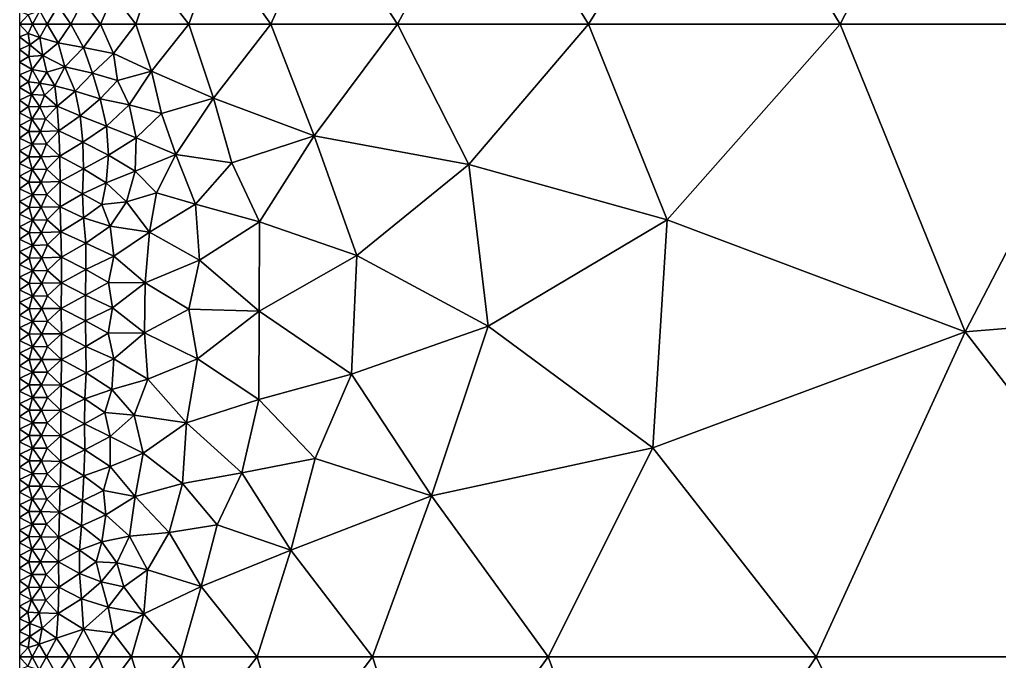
# Model space of a CAD drawing. Header units: metres. Extents: x 2 to 72, y -280 to 0.
# Drawn here: x 2 to 17.48, y -30.07 to -19.93 of the extents above; entities that cross this region are included whole.
import ezdxf

# ---------------------------------------------------------------- set-up
doc = ezdxf.new("R2010")
doc.units = ezdxf.units.M

msp = doc.modelspace()

# ---------------------------------------------------------------- linework, layer by layer
at = {"layer": 'layer', "color": 0}
for points in [[(16.5585, -16.9167), (19.4683, -20), (19.3569, -15.9361)], [(9.37326, -17.3752), (10.9905, -20), (13.0017, -16.7642)], [(10.9905, -20), (14.9685, -20), (13.0017, -16.7642)], [(13.0017, -16.7642), (14.9685, -20), (16.5585, -16.9167)], [(14.9685, -20), (19.4683, -20), (16.5585, -16.9167)], [(6.78597, -18.1767), (7.97307, -20), (9.37326, -17.3752)], [(7.97307, -20), (10.9905, -20), (9.37326, -17.3752)], [(5.11057, -18.7853), (5.97163, -20), (6.78597, -18.1767)], [(5.97163, -20), (7.97307, -20), (6.78597, -18.1767)], [(4.08886, -19.237), (4.67632, -20), (5.11057, -18.7853)], [(4.67632, -20), (5.97163, -20), (5.11057, -18.7853)], [(3.48372, -19.5311), (3.83554, -20), (4.08886, -19.237)], [(3.83554, -20), (4.67632, -20), (4.08886, -19.237)], [(2.60938, -19.7067), (2.81046, -20), (3.00726, -19.63)], [(2.81046, -20), (3.278, -20), (3.00726, -19.63)], [(3.00726, -19.63), (3.278, -20), (3.48372, -19.5311)], [(3.278, -20), (3.83554, -20), (3.48372, -19.5311)], [(2, -19.7984), (2, -20), (2.13644, -19.8517)], [(2.13644, -19.8517), (2.2014, -20), (2.31916, -19.7884)], [(2.2014, -20), (2.43717, -20), (2.31916, -19.7884)], [(2.31916, -19.7884), (2.43717, -20), (2.60938, -19.7067)], [(2.43717, -20), (2.81046, -20), (2.60938, -19.7067)], [(2, -20), (2.2014, -20), (2.13644, -19.8517)], [(2, -20), (2, -20.2), (2.13654, -20.1473)], [(2.2014, -20), (2, -20), (2.13654, -20.1473)], [(2.31937, -20.2098), (2.2014, -20), (2.13654, -20.1473)], [(2.43717, -20), (2.2014, -20), (2.31937, -20.2098)], [(2.61049, -20.2911), (2.43717, -20), (2.31937, -20.2098)], [(2.81046, -20), (2.43717, -20), (2.61049, -20.2911)], [(3.00932, -20.3671), (2.81046, -20), (2.61049, -20.2911)], [(3.278, -20), (2.81046, -20), (3.00932, -20.3671)], [(3.48522, -20.4629), (3.278, -20), (3.00932, -20.3671)], [(3.83554, -20), (3.278, -20), (3.48522, -20.4629)], [(4.08336, -20.7439), (3.83554, -20), (3.48522, -20.4629)], [(4.67632, -20), (3.83554, -20), (4.08336, -20.7439)], [(5.06495, -21.1673), (4.67632, -20), (4.08336, -20.7439)], [(5.97163, -20), (4.67632, -20), (5.06495, -21.1673)], [(6.65582, -21.7648), (5.97163, -20), (5.06495, -21.1673)], [(7.97307, -20), (5.97163, -20), (6.65582, -21.7648)], [(9.09922, -22.2148), (7.97307, -20), (6.65582, -21.7648)], [(10.9905, -20), (7.97307, -20), (9.09922, -22.2148)], [(12.2359, -23.0919), (10.9905, -20), (9.09922, -22.2148)], [(14.9685, -20), (10.9905, -20), (12.2359, -23.0919)], [(16.9408, -24.8626), (14.9685, -20), (12.2359, -23.0919)], [(19.4683, -20), (14.9685, -20), (16.9408, -24.8626)], [(24.4083, -24.2478), (19.4683, -20), (16.9408, -24.8626)], [(2.13654, -20.1473), (2, -20.2), (2.16191, -20.3266)], [(2, -20.2), (2, -20.4), (2.16191, -20.3266)], [(2.13654, -20.1473), (2.16191, -20.3266), (2.31937, -20.2098)], [(2.31937, -20.2098), (2.16191, -20.3266), (2.36944, -20.4959)], [(2.61049, -20.2911), (2.31937, -20.2098), (2.36944, -20.4959)], [(2.16191, -20.3266), (2, -20.4), (2.14641, -20.5071)], [(2, -20.4), (2, -20.6), (2.14641, -20.5071)], [(2.16191, -20.3266), (2.14641, -20.5071), (2.36944, -20.4959)], [(2.71569, -20.6731), (2.61049, -20.2911), (2.36944, -20.4959)], [(3.00932, -20.3671), (2.61049, -20.2911), (2.71569, -20.6731)], [(3.15291, -20.7727), (3.00932, -20.3671), (2.71569, -20.6731)], [(3.48522, -20.4629), (3.00932, -20.3671), (3.15291, -20.7727)], [(2.14641, -20.5071), (2, -20.6), (2.20114, -20.7138)], [(2.14641, -20.5071), (2.20114, -20.7138), (2.36944, -20.4959)], [(2.36944, -20.4959), (2.20114, -20.7138), (2.43226, -20.7554)], [(2.36944, -20.4959), (2.43226, -20.7554), (2.71569, -20.6731)], [(3.54677, -20.8879), (3.48522, -20.4629), (3.15291, -20.7727)], [(4.08336, -20.7439), (3.48522, -20.4629), (3.54677, -20.8879)], [(2, -20.6), (2, -20.8), (2.20114, -20.7138)], [(2.20114, -20.7138), (2, -20.8), (2.14147, -20.9101)], [(2.20114, -20.7138), (2.14147, -20.9101), (2.31872, -20.9294)], [(2.20114, -20.7138), (2.31872, -20.9294), (2.43226, -20.7554)], [(2.71569, -20.6731), (2.43226, -20.7554), (2.55511, -20.9714)], [(2.87593, -21.0579), (2.71569, -20.6731), (2.55511, -20.9714)], [(3.15291, -20.7727), (2.71569, -20.6731), (2.87593, -21.0579)], [(4.08336, -20.7439), (3.54677, -20.8879), (3.7294, -21.2737)], [(4.24022, -21.4098), (4.08336, -20.7439), (3.7294, -21.2737)], [(5.06495, -21.1673), (4.08336, -20.7439), (4.24022, -21.4098)], [(2, -20.8), (2, -21), (2.14147, -20.9101)], [(2.43226, -20.7554), (2.31872, -20.9294), (2.55511, -20.9714)], [(3.27438, -21.1776), (3.15291, -20.7727), (2.87593, -21.0579)], [(3.54677, -20.8879), (3.15291, -20.7727), (3.27438, -21.1776)], [(3.7294, -21.2737), (3.54677, -20.8879), (3.27438, -21.1776)], [(2.14147, -20.9101), (2, -21), (2.18777, -21.1093)], [(2, -21), (2, -21.2), (2.18777, -21.1093)], [(2.14147, -20.9101), (2.18777, -21.1093), (2.31872, -20.9294)], [(2.31872, -20.9294), (2.18777, -21.1093), (2.39464, -21.1212)], [(2.31872, -20.9294), (2.39464, -21.1212), (2.55511, -20.9714)], [(2.55511, -20.9714), (2.39464, -21.1212), (2.59119, -21.2972)], [(2.55511, -20.9714), (2.59119, -21.2972), (2.87593, -21.0579)], [(2.87593, -21.0579), (2.59119, -21.2972), (2.95692, -21.4497)], [(3.27438, -21.1776), (2.87593, -21.0579), (2.95692, -21.4497)], [(2.18777, -21.1093), (2, -21.2), (2.13999, -21.3021)], [(2, -21.2), (2, -21.4), (2.13999, -21.3021)], [(2.18777, -21.1093), (2.13999, -21.3021), (2.31955, -21.3037)], [(2.18777, -21.1093), (2.31955, -21.3037), (2.39464, -21.1212)], [(2.39464, -21.1212), (2.31955, -21.3037), (2.59119, -21.2972)], [(3.37097, -21.6089), (3.27438, -21.1776), (2.95692, -21.4497)], [(3.7294, -21.2737), (3.27438, -21.1776), (3.37097, -21.6089)], [(5.06495, -21.1673), (4.24022, -21.4098), (4.47004, -22.0592)], [(5.35466, -22.1928), (5.06495, -21.1673), (4.47004, -22.0592)], [(6.65582, -21.7648), (5.06495, -21.1673), (5.35466, -22.1928)], [(2.13999, -21.3021), (2, -21.4), (2.19248, -21.4989)], [(2.13999, -21.3021), (2.19248, -21.4989), (2.31955, -21.3037)], [(2.31955, -21.3037), (2.19248, -21.4989), (2.41139, -21.4953)], [(2.31955, -21.3037), (2.41139, -21.4953), (2.59119, -21.2972)], [(2.59119, -21.2972), (2.41139, -21.4953), (2.62219, -21.6831)], [(2.59119, -21.2972), (2.62219, -21.6831), (2.95692, -21.4497)], [(3.84285, -21.7937), (3.7294, -21.2737), (3.37097, -21.6089)], [(4.24022, -21.4098), (3.7294, -21.2737), (3.84285, -21.7937)], [(2, -21.4), (2, -21.6), (2.19248, -21.4989)], [(2.19248, -21.4989), (2, -21.6), (2.14447, -21.6979)], [(2.19248, -21.4989), (2.14447, -21.6979), (2.33195, -21.694)], [(2.19248, -21.4989), (2.33195, -21.694), (2.41139, -21.4953)], [(2.41139, -21.4953), (2.33195, -21.694), (2.62219, -21.6831)], [(2.95692, -21.4497), (2.62219, -21.6831), (3.00048, -21.8645)], [(2.95692, -21.4497), (3.00048, -21.8645), (3.37097, -21.6089)], [(4.47004, -22.0592), (4.24022, -21.4098), (3.84285, -21.7937)], [(2, -21.6), (2, -21.8), (2.14447, -21.6979)], [(3.37097, -21.6089), (3.00048, -21.8645), (3.40465, -22.0669)], [(3.84285, -21.7937), (3.37097, -21.6089), (3.40465, -22.0669)], [(2.14447, -21.6979), (2, -21.8), (2.1982, -21.8964)], [(2, -21.8), (2, -22), (2.1982, -21.8964)], [(2.14447, -21.6979), (2.1982, -21.8964), (2.33195, -21.694)], [(2.33195, -21.694), (2.1982, -21.8964), (2.42509, -21.8913)], [(2.33195, -21.694), (2.42509, -21.8913), (2.62219, -21.6831)], [(2.62219, -21.6831), (2.42509, -21.8913), (2.63743, -22.0862)], [(2.62219, -21.6831), (2.63743, -22.0862), (3.00048, -21.8645)], [(3.8254, -22.3204), (3.84285, -21.7937), (3.40465, -22.0669)], [(4.47004, -22.0592), (3.84285, -21.7937), (3.8254, -22.3204)], [(6.65582, -21.7648), (5.35466, -22.1928), (5.79321, -23.1214)], [(7.33188, -23.657), (6.65582, -21.7648), (5.79321, -23.1214)], [(9.09922, -22.2148), (6.65582, -21.7648), (7.33188, -23.657)], [(2.1982, -21.8964), (2, -22), (2.14735, -22.0975)], [(2.1982, -21.8964), (2.14735, -22.0975), (2.3391, -22.0938)], [(2.1982, -21.8964), (2.3391, -22.0938), (2.42509, -21.8913)], [(2.42509, -21.8913), (2.3391, -22.0938), (2.63743, -22.0862)], [(3.00048, -21.8645), (2.63743, -22.0862), (3.00791, -22.2834)], [(3.00048, -21.8645), (3.00791, -22.2834), (3.40465, -22.0669)], [(2, -22), (2, -22.2), (2.14735, -22.0975)], [(2.14735, -22.0975), (2, -22.2), (2.20069, -22.2966)], [(2.14735, -22.0975), (2.20069, -22.2966), (2.3391, -22.0938)], [(2.3391, -22.0938), (2.20069, -22.2966), (2.43031, -22.2925)], [(2.3391, -22.0938), (2.43031, -22.2925), (2.63743, -22.0862)], [(2.63743, -22.0862), (2.43031, -22.2925), (2.63965, -22.4883)], [(2.63743, -22.0862), (2.63965, -22.4883), (3.00791, -22.2834)], [(3.40465, -22.0669), (3.00791, -22.2834), (3.37026, -22.5044)], [(3.8254, -22.3204), (3.40465, -22.0669), (3.37026, -22.5044)], [(4.16501, -22.6668), (4.47004, -22.0592), (3.8254, -22.3204)], [(4.78158, -22.8454), (4.47004, -22.0592), (4.16501, -22.6668)], [(5.35466, -22.1928), (4.47004, -22.0592), (4.78158, -22.8454)], [(2, -22.2), (2, -22.4), (2.20069, -22.2966)], [(2.20069, -22.2966), (2, -22.4), (2.14822, -22.4976)], [(2.20069, -22.2966), (2.14822, -22.4976), (2.34097, -22.4942)], [(2.20069, -22.2966), (2.34097, -22.4942), (2.43031, -22.2925)], [(2.43031, -22.2925), (2.34097, -22.4942), (2.63965, -22.4883)], [(3.00791, -22.2834), (2.63965, -22.4883), (2.99395, -22.6798)], [(3.00791, -22.2834), (2.99395, -22.6798), (3.37026, -22.5044)], [(5.79321, -23.1214), (5.35466, -22.1928), (4.78158, -22.8454)], [(9.40639, -24.7743), (9.09922, -22.2148), (7.33188, -23.657)], [(12.2359, -23.0919), (9.09922, -22.2148), (9.40639, -24.7743)], [(2, -22.4), (2, -22.6), (2.14822, -22.4976)], [(3.69, -22.8085), (3.8254, -22.3204), (3.37026, -22.5044)], [(4.16501, -22.6668), (3.8254, -22.3204), (3.69, -22.8085)], [(2.14822, -22.4976), (2, -22.6), (2.2015, -22.6963)], [(2, -22.6), (2, -22.8), (2.2015, -22.6963)], [(2.14822, -22.4976), (2.2015, -22.6963), (2.34097, -22.4942)], [(2.34097, -22.4942), (2.2015, -22.6963), (2.43159, -22.6917)], [(2.34097, -22.4942), (2.43159, -22.6917), (2.63965, -22.4883)], [(2.63965, -22.4883), (2.43159, -22.6917), (2.64194, -22.8839)], [(2.63965, -22.4883), (2.64194, -22.8839), (2.99395, -22.6798)], [(3.37026, -22.5044), (2.99395, -22.6798), (3.29789, -22.8508)], [(3.37026, -22.5044), (3.29789, -22.8508), (3.69, -22.8085)], [(2.2015, -22.6963), (2, -22.8), (2.14883, -22.8971)], [(2.2015, -22.6963), (2.14883, -22.8971), (2.34236, -22.8927)], [(2.2015, -22.6963), (2.34236, -22.8927), (2.43159, -22.6917)], [(2.43159, -22.6917), (2.34236, -22.8927), (2.64194, -22.8839)], [(2.99395, -22.6798), (2.64194, -22.8839), (3.00916, -23.0591)], [(2.99395, -22.6798), (3.00916, -23.0591), (3.29789, -22.8508)], [(4.0535, -23.2885), (4.16501, -22.6668), (3.69, -22.8085)], [(4.78158, -22.8454), (4.16501, -22.6668), (4.0535, -23.2885)], [(2, -22.8), (2, -23), (2.14883, -22.8971)], [(2.14883, -22.8971), (2, -23), (2.20291, -23.0954)], [(2.14883, -22.8971), (2.20291, -23.0954), (2.34236, -22.8927)], [(2.34236, -22.8927), (2.20291, -23.0954), (2.43493, -23.0895)], [(2.34236, -22.8927), (2.43493, -23.0895), (2.64194, -22.8839)], [(2.64194, -22.8839), (2.43493, -23.0895), (2.65207, -23.2805)], [(2.64194, -22.8839), (2.65207, -23.2805), (3.00916, -23.0591)], [(3.29789, -22.8508), (3.00916, -23.0591), (3.43001, -23.1909)], [(3.29789, -22.8508), (3.43001, -23.1909), (3.69, -22.8085)], [(4.0535, -23.2885), (3.69, -22.8085), (3.43001, -23.1909)], [(4.84469, -23.7312), (4.78158, -22.8454), (4.0535, -23.2885)], [(5.79321, -23.1214), (4.78158, -22.8454), (4.84469, -23.7312)], [(2, -23), (2, -23.2), (2.20291, -23.0954)], [(3.00916, -23.0591), (2.65207, -23.2805), (3.04653, -23.461)], [(3.00916, -23.0591), (3.04653, -23.461), (3.43001, -23.1909)], [(2.20291, -23.0954), (2, -23.2), (2.1501, -23.2967)], [(2, -23.2), (2, -23.4), (2.1501, -23.2967)], [(2.20291, -23.0954), (2.1501, -23.2967), (2.34593, -23.2916)], [(2.20291, -23.0954), (2.34593, -23.2916), (2.43493, -23.0895)], [(2.43493, -23.0895), (2.34593, -23.2916), (2.65207, -23.2805)], [(3.43001, -23.1909), (3.04653, -23.461), (3.49165, -23.6666)], [(3.43001, -23.1909), (3.49165, -23.6666), (4.0535, -23.2885)], [(5.78349, -24.5361), (5.79321, -23.1214), (4.84469, -23.7312)], [(7.33188, -23.657), (5.79321, -23.1214), (5.78349, -24.5361)], [(9.40639, -24.7743), (12.0065, -26.6965), (12.2359, -23.0919)], [(12.0065, -26.6965), (16.9408, -24.8626), (12.2359, -23.0919)], [(2.1501, -23.2967), (2, -23.4), (2.2048, -23.4954)], [(2.1501, -23.2967), (2.2048, -23.4954), (2.34593, -23.2916)], [(2.34593, -23.2916), (2.2048, -23.4954), (2.43976, -23.4894)], [(2.34593, -23.2916), (2.43976, -23.4894), (2.65207, -23.2805)], [(2.65207, -23.2805), (2.43976, -23.4894), (2.66003, -23.6838)], [(2.65207, -23.2805), (2.66003, -23.6838), (3.04653, -23.461)], [(4.0535, -23.2885), (3.49165, -23.6666), (3.98268, -24.0905)], [(4.84469, -23.7312), (4.0535, -23.2885), (3.98268, -24.0905)], [(2, -23.4), (2, -23.6), (2.2048, -23.4954)], [(2.2048, -23.4954), (2, -23.6), (2.15111, -23.6971)], [(2.2048, -23.4954), (2.15111, -23.6971), (2.34881, -23.6926)], [(2.2048, -23.4954), (2.34881, -23.6926), (2.43976, -23.4894)], [(2.43976, -23.4894), (2.34881, -23.6926), (2.66003, -23.6838)], [(3.04653, -23.461), (2.66003, -23.6838), (3.04825, -23.8785)], [(3.04653, -23.461), (3.04825, -23.8785), (3.49165, -23.6666)], [(2, -23.6), (2, -23.8), (2.15111, -23.6971)], [(2.34881, -23.6926), (2.44191, -23.8916), (2.66003, -23.6838)], [(2.66003, -23.6838), (2.44191, -23.8916), (2.66054, -24.0887)], [(2.66003, -23.6838), (2.66054, -24.0887), (3.04825, -23.8785)], [(3.49165, -23.6666), (3.04825, -23.8785), (3.40313, -24.0815)], [(3.49165, -23.6666), (3.40313, -24.0815), (3.98268, -24.0905)], [(7.24746, -25.5325), (7.33188, -23.657), (5.78349, -24.5361)], [(9.40639, -24.7743), (7.33188, -23.657), (7.24746, -25.5325)], [(2.15111, -23.6971), (2, -23.8), (2.20569, -23.8963)], [(2, -23.8), (2, -24), (2.20569, -23.8963)], [(2.15111, -23.6971), (2.20569, -23.8963), (2.34881, -23.6926)], [(2.34881, -23.6926), (2.20569, -23.8963), (2.44191, -23.8916)], [(4.67641, -24.5037), (4.84469, -23.7312), (3.98268, -24.0905)], [(5.78349, -24.5361), (4.84469, -23.7312), (4.67641, -24.5037)], [(2.20569, -23.8963), (2, -24), (2.15127, -24.0977)], [(2, -24), (2, -24.2), (2.15127, -24.0977)], [(2.20569, -23.8963), (2.15127, -24.0977), (2.34923, -24.0944)], [(2.20569, -23.8963), (2.34923, -24.0944), (2.44191, -23.8916)], [(2.44191, -23.8916), (2.34923, -24.0944), (2.66054, -24.0887)], [(3.04825, -23.8785), (2.66054, -24.0887), (3.04412, -24.2854)], [(3.04825, -23.8785), (3.04412, -24.2854), (3.40313, -24.0815)], [(2.15127, -24.0977), (2, -24.2), (2.20564, -24.2971)], [(2.15127, -24.0977), (2.20564, -24.2971), (2.34923, -24.0944)], [(2.34923, -24.0944), (2.20564, -24.2971), (2.44161, -24.2935)], [(2.34923, -24.0944), (2.44161, -24.2935), (2.66054, -24.0887)], [(2.66054, -24.0887), (2.44161, -24.2935), (2.65956, -24.4913)], [(2.66054, -24.0887), (2.65956, -24.4913), (3.04412, -24.2854)], [(3.40313, -24.0815), (3.04412, -24.2854), (3.47028, -24.4839)], [(3.40313, -24.0815), (3.47028, -24.4839), (3.98268, -24.0905)], [(3.98268, -24.0905), (3.47028, -24.4839), (3.97386, -24.8766)], [(3.97386, -24.8766), (4.67641, -24.5037), (3.98268, -24.0905)], [(2, -24.2), (2, -24.4), (2.20564, -24.2971)], [(2.20564, -24.2971), (2, -24.4), (2.15114, -24.4981)], [(2.20564, -24.2971), (2.15114, -24.4981), (2.34889, -24.4955)], [(2.20564, -24.2971), (2.34889, -24.4955), (2.44161, -24.2935)], [(2.44161, -24.2935), (2.34889, -24.4955), (2.65956, -24.4913)], [(3.04412, -24.2854), (2.65956, -24.4913), (3.04312, -24.6881)], [(3.04412, -24.2854), (3.04312, -24.6881), (3.47028, -24.4839)], [(16.9408, -24.8626), (20.9061, -30), (24.4083, -24.2478)], [(2, -24.4), (2, -24.6), (2.15114, -24.4981)], [(2.15114, -24.4981), (2, -24.6), (2.20557, -24.6977)], [(2, -24.6), (2, -24.8), (2.20557, -24.6977)], [(2.15114, -24.4981), (2.20557, -24.6977), (2.34889, -24.4955)], [(2.34889, -24.4955), (2.20557, -24.6977), (2.44142, -24.6948)], [(2.34889, -24.4955), (2.44142, -24.6948), (2.65956, -24.4913)], [(2.65956, -24.4913), (2.44142, -24.6948), (2.66008, -24.8938)], [(2.65956, -24.4913), (2.66008, -24.8938), (3.04312, -24.6881)], [(3.47028, -24.4839), (3.04312, -24.6881), (3.39937, -24.8845)], [(3.47028, -24.4839), (3.39937, -24.8845), (3.97386, -24.8766)], [(4.81208, -25.2908), (4.67641, -24.5037), (3.97386, -24.8766)], [(4.81208, -25.2908), (5.78349, -24.5361), (4.67641, -24.5037)], [(5.77847, -25.9322), (5.78349, -24.5361), (4.81208, -25.2908)], [(5.77847, -25.9322), (7.24746, -25.5325), (5.78349, -24.5361)], [(2.20557, -24.6977), (2, -24.8), (2.15118, -24.8986)], [(2.20557, -24.6977), (2.15118, -24.8986), (2.34907, -24.8966)], [(2.20557, -24.6977), (2.34907, -24.8966), (2.44142, -24.6948)], [(2.44142, -24.6948), (2.34907, -24.8966), (2.66008, -24.8938)], [(3.04312, -24.6881), (2.66008, -24.8938), (3.04744, -25.0932)], [(3.04312, -24.6881), (3.04744, -25.0932), (3.39937, -24.8845)], [(8.50783, -27.4533), (9.40639, -24.7743), (7.24746, -25.5325)], [(8.50783, -27.4533), (12.0065, -26.6965), (9.40639, -24.7743)], [(2, -24.8), (2, -25), (2.15118, -24.8986)], [(2.15118, -24.8986), (2, -25), (2.20574, -25.0985)], [(2.15118, -24.8986), (2.20574, -25.0985), (2.34907, -24.8966)], [(2.34907, -24.8966), (2.20574, -25.0985), (2.44197, -25.0968)], [(2.34907, -24.8966), (2.44197, -25.0968), (2.66008, -24.8938)], [(2.66008, -24.8938), (2.44197, -25.0968), (2.66138, -25.2989)], [(2.66008, -24.8938), (2.66138, -25.2989), (3.04744, -25.0932)], [(3.39937, -24.8845), (3.04744, -25.0932), (3.48918, -25.2896)], [(3.39937, -24.8845), (3.48918, -25.2896), (3.97386, -24.8766)], [(3.97386, -24.8766), (3.48918, -25.2896), (4.02655, -25.6131)], [(4.02655, -25.6131), (4.81208, -25.2908), (3.97386, -24.8766)], [(12.0065, -26.6965), (14.5891, -30), (16.9408, -24.8626)], [(14.5891, -30), (20.9061, -30), (16.9408, -24.8626)], [(2, -25), (2, -25.2), (2.20574, -25.0985)], [(2.20574, -25.0985), (2, -25.2), (2.15125, -25.2993)], [(2, -25.2), (2, -25.4), (2.15125, -25.2993)], [(2.20574, -25.0985), (2.15125, -25.2993), (2.34937, -25.2986)], [(2.20574, -25.0985), (2.34937, -25.2986), (2.44197, -25.0968)], [(2.44197, -25.0968), (2.34937, -25.2986), (2.66138, -25.2989)], [(3.04744, -25.0932), (2.66138, -25.2989), (3.05377, -25.5118)], [(3.04744, -25.0932), (3.05377, -25.5118), (3.48918, -25.2896)], [(2.15125, -25.2993), (2, -25.4), (2.20553, -25.4997)], [(2.15125, -25.2993), (2.20553, -25.4997), (2.34937, -25.2986)], [(2.34937, -25.2986), (2.20553, -25.4997), (2.44155, -25.4997)], [(2.34937, -25.2986), (2.44155, -25.4997), (2.66138, -25.2989)], [(2.66138, -25.2989), (2.44155, -25.4997), (2.65809, -25.7048)], [(2.66138, -25.2989), (2.65809, -25.7048), (3.05377, -25.5118)], [(3.48918, -25.2896), (3.05377, -25.5118), (3.45673, -25.7726)], [(3.48918, -25.2896), (3.45673, -25.7726), (4.02655, -25.6131)], [(4.63892, -26.3031), (4.81208, -25.2908), (4.02655, -25.6131)], [(4.63892, -26.3031), (5.77847, -25.9322), (4.81208, -25.2908)], [(2, -25.4), (2, -25.6), (2.20553, -25.4997)], [(2.20553, -25.4997), (2, -25.6), (2.15088, -25.7)], [(2.20553, -25.4997), (2.15088, -25.7), (2.3483, -25.7007)], [(2.20553, -25.4997), (2.3483, -25.7007), (2.44155, -25.4997)], [(2.44155, -25.4997), (2.3483, -25.7007), (2.65809, -25.7048)], [(3.05377, -25.5118), (2.65809, -25.7048), (3.02977, -25.9228)], [(3.05377, -25.5118), (3.02977, -25.9228), (3.45673, -25.7726)], [(6.66902, -26.863), (7.24746, -25.5325), (5.77847, -25.9322)], [(6.66902, -26.863), (8.50783, -27.4533), (7.24746, -25.5325)], [(2, -25.6), (2, -25.8), (2.15088, -25.7)], [(2.15088, -25.7), (2, -25.8), (2.20476, -25.9006)], [(2.15088, -25.7), (2.20476, -25.9006), (2.3483, -25.7007)], [(2.3483, -25.7007), (2.20476, -25.9006), (2.43946, -25.9019)], [(2.3483, -25.7007), (2.43946, -25.9019), (2.65809, -25.7048)], [(4.02655, -25.6131), (3.45673, -25.7726), (3.80947, -26.1809)], [(3.80947, -26.1809), (4.63892, -26.3031), (4.02655, -25.6131)], [(2, -25.8), (2, -26), (2.20476, -25.9006)], [(2.65809, -25.7048), (2.43946, -25.9019), (2.65293, -26.107)], [(2.65809, -25.7048), (2.65293, -26.107), (3.02977, -25.9228)], [(3.45673, -25.7726), (3.02977, -25.9228), (3.34899, -26.1377)], [(3.45673, -25.7726), (3.34899, -26.1377), (3.80947, -26.1809)], [(2.20476, -25.9006), (2, -26), (2.15036, -26.1005)], [(2, -26), (2, -26.2), (2.15036, -26.1005)], [(2.20476, -25.9006), (2.15036, -26.1005), (2.34671, -26.1018)], [(2.20476, -25.9006), (2.34671, -26.1018), (2.43946, -25.9019)], [(2.43946, -25.9019), (2.34671, -26.1018), (2.65293, -26.107)], [(3.02977, -25.9228), (2.65293, -26.107), (3.02345, -26.3178)], [(3.02977, -25.9228), (3.02345, -26.3178), (3.34899, -26.1377)], [(5.51439, -27.0932), (5.77847, -25.9322), (4.63892, -26.3031)], [(5.51439, -27.0932), (6.66902, -26.863), (5.77847, -25.9322)], [(2.15036, -26.1005), (2, -26.2), (2.20418, -26.3011)], [(2.15036, -26.1005), (2.20418, -26.3011), (2.34671, -26.1018)], [(2.34671, -26.1018), (2.20418, -26.3011), (2.43809, -26.303)], [(2.34671, -26.1018), (2.43809, -26.303), (2.65293, -26.107)], [(2.65293, -26.107), (2.43809, -26.303), (2.6523, -26.509)], [(2.65293, -26.107), (2.6523, -26.509), (3.02345, -26.3178)], [(3.34899, -26.1377), (3.02345, -26.3178), (3.43348, -26.5189)], [(3.34899, -26.1377), (3.43348, -26.5189), (3.80947, -26.1809)], [(2, -26.2), (2, -26.4), (2.20418, -26.3011)], [(2.20418, -26.3011), (2, -26.4), (2.15011, -26.5008)], [(2.20418, -26.3011), (2.15011, -26.5008), (2.34617, -26.5027)], [(2.20418, -26.3011), (2.34617, -26.5027), (2.43809, -26.303)], [(2.43809, -26.303), (2.34617, -26.5027), (2.6523, -26.509)], [(3.02345, -26.3178), (2.6523, -26.509), (3.0331, -26.7288)], [(3.02345, -26.3178), (3.0331, -26.7288), (3.43348, -26.5189)], [(3.9538, -26.7791), (3.80947, -26.1809), (3.43348, -26.5189)], [(3.9538, -26.7791), (4.63892, -26.3031), (3.80947, -26.1809)], [(4.57228, -27.2604), (4.63892, -26.3031), (3.9538, -26.7791)], [(4.57228, -27.2604), (5.51439, -27.0932), (4.63892, -26.3031)], [(2, -26.4), (2, -26.6), (2.15011, -26.5008)], [(2.15011, -26.5008), (2, -26.6), (2.20367, -26.7018)], [(2, -26.6), (2, -26.8), (2.20367, -26.7018)], [(2.15011, -26.5008), (2.20367, -26.7018), (2.34617, -26.5027)], [(2.34617, -26.5027), (2.20367, -26.7018), (2.43715, -26.7046)], [(2.34617, -26.5027), (2.43715, -26.7046), (2.6523, -26.509)], [(2.6523, -26.509), (2.43715, -26.7046), (2.64909, -26.913)], [(2.6523, -26.509), (2.64909, -26.913), (3.0331, -26.7288)], [(3.43348, -26.5189), (3.0331, -26.7288), (3.43256, -26.9939)], [(3.43348, -26.5189), (3.43256, -26.9939), (3.9538, -26.7791)], [(2.20367, -26.7018), (2, -26.8), (2.14952, -26.9013)], [(2.20367, -26.7018), (2.14952, -26.9013), (2.34471, -26.9041)], [(2.20367, -26.7018), (2.34471, -26.9041), (2.43715, -26.7046)], [(2.43715, -26.7046), (2.34471, -26.9041), (2.64909, -26.913)], [(3.0331, -26.7288), (2.64909, -26.913), (3.01261, -27.1392)], [(3.0331, -26.7288), (3.01261, -27.1392), (3.43256, -26.9939)], [(3.82408, -27.4659), (3.9538, -26.7791), (3.43256, -26.9939)], [(3.82408, -27.4659), (4.57228, -27.2604), (3.9538, -26.7791)], [(8.50783, -27.4533), (10.3559, -30), (12.0065, -26.6965)], [(10.3559, -30), (14.5891, -30), (12.0065, -26.6965)], [(2, -26.8), (2, -27), (2.14952, -26.9013)], [(2.14952, -26.9013), (2, -27), (2.20229, -27.1024)], [(2.14952, -26.9013), (2.20229, -27.1024), (2.34471, -26.9041)], [(2.34471, -26.9041), (2.20229, -27.1024), (2.43391, -27.1061)], [(2.34471, -26.9041), (2.43391, -27.1061), (2.64909, -26.913)], [(2.64909, -26.913), (2.43391, -27.1061), (2.64039, -27.3143)], [(2.64909, -26.913), (2.64039, -27.3143), (3.01261, -27.1392)], [(6.28889, -28.315), (6.66902, -26.863), (5.51439, -27.0932)], [(6.28889, -28.315), (8.50783, -27.4533), (6.66902, -26.863)], [(2, -27), (2, -27.2), (2.20229, -27.1024)], [(3.43256, -26.9939), (3.01261, -27.1392), (3.328, -27.3706)], [(3.43256, -26.9939), (3.328, -27.3706), (3.82408, -27.4659)], [(5.12382, -27.9155), (5.51439, -27.0932), (4.57228, -27.2604)], [(5.12382, -27.9155), (6.28889, -28.315), (5.51439, -27.0932)], [(2.20229, -27.1024), (2, -27.2), (2.14824, -27.3015)], [(2, -27.2), (2, -27.4), (2.14824, -27.3015)], [(2.20229, -27.1024), (2.14824, -27.3015), (2.34134, -27.3047)], [(2.20229, -27.1024), (2.34134, -27.3047), (2.43391, -27.1061)], [(2.43391, -27.1061), (2.34134, -27.3047), (2.64039, -27.3143)], [(3.01261, -27.1392), (2.64039, -27.3143), (2.99281, -27.5342)], [(3.01261, -27.1392), (2.99281, -27.5342), (3.328, -27.3706)], [(2.14824, -27.3015), (2, -27.4), (2.20016, -27.5024)], [(2, -27.4), (2, -27.6), (2.20016, -27.5024)], [(2.14824, -27.3015), (2.20016, -27.5024), (2.34134, -27.3047)], [(2.34134, -27.3047), (2.20016, -27.5024), (2.42888, -27.5061)], [(2.34134, -27.3047), (2.42888, -27.5061), (2.64039, -27.3143)], [(2.64039, -27.3143), (2.42888, -27.5061), (2.63106, -27.7128)], [(2.64039, -27.3143), (2.63106, -27.7128), (2.99281, -27.5342)], [(3.328, -27.3706), (2.99281, -27.5342), (3.36409, -27.7558)], [(3.36409, -27.7558), (3.82408, -27.4659), (3.328, -27.3706)], [(4.36252, -28.0367), (4.57228, -27.2604), (3.82408, -27.4659)], [(4.36252, -28.0367), (5.12382, -27.9155), (4.57228, -27.2604)], [(2.20016, -27.5024), (2, -27.6), (2.14669, -27.7013)], [(2.20016, -27.5024), (2.14669, -27.7013), (2.33733, -27.7041)], [(2.20016, -27.5024), (2.33733, -27.7041), (2.42888, -27.5061)], [(2.42888, -27.5061), (2.33733, -27.7041), (2.63106, -27.7128)], [(2.99281, -27.5342), (2.63106, -27.7128), (2.97697, -27.932)], [(2.99281, -27.5342), (2.97697, -27.932), (3.36409, -27.7558)], [(3.739, -28.093), (3.82408, -27.4659), (3.36409, -27.7558)], [(3.739, -28.093), (4.36252, -28.0367), (3.82408, -27.4659)], [(6.28889, -28.315), (7.57566, -30), (8.50783, -27.4533)], [(7.57566, -30), (10.3559, -30), (8.50783, -27.4533)], [(2, -27.6), (2, -27.8), (2.14669, -27.7013)], [(2.14669, -27.7013), (2, -27.8), (2.19785, -27.9018)], [(2.14669, -27.7013), (2.19785, -27.9018), (2.33733, -27.7041)], [(2.33733, -27.7041), (2.19785, -27.9018), (2.42339, -27.9047)], [(2.33733, -27.7041), (2.42339, -27.9047), (2.63106, -27.7128)], [(2.63106, -27.7128), (2.42339, -27.9047), (2.62073, -28.1085)], [(2.63106, -27.7128), (2.62073, -28.1085), (2.97697, -27.932)], [(2, -27.8), (2, -28), (2.19785, -27.9018)], [(3.36409, -27.7558), (2.97697, -27.932), (3.29948, -28.1811)], [(3.29948, -28.1811), (3.739, -28.093), (3.36409, -27.7558)], [(2.19785, -27.9018), (2, -28), (2.14519, -28.1008)], [(2, -28), (2, -28.2), (2.14519, -28.1008)], [(2.19785, -27.9018), (2.14519, -28.1008), (2.33329, -28.1026)], [(2.19785, -27.9018), (2.33329, -28.1026), (2.42339, -27.9047)], [(2.42339, -27.9047), (2.33329, -28.1026), (2.62073, -28.1085)], [(2.97697, -27.932), (2.62073, -28.1085), (2.94631, -28.316)], [(2.97697, -27.932), (2.94631, -28.316), (3.29948, -28.1811)], [(4.8683, -28.887), (5.12382, -27.9155), (4.36252, -28.0367)], [(4.8683, -28.887), (6.28889, -28.315), (5.12382, -27.9155)], [(2.14519, -28.1008), (2, -28.2), (2.19602, -28.3009)], [(2.14519, -28.1008), (2.19602, -28.3009), (2.33329, -28.1026)], [(2.33329, -28.1026), (2.19602, -28.3009), (2.41889, -28.3021)], [(2.33329, -28.1026), (2.41889, -28.3021), (2.62073, -28.1085)], [(2.62073, -28.1085), (2.41889, -28.3021), (2.61452, -28.5012)], [(2.62073, -28.1085), (2.61452, -28.5012), (2.94631, -28.316)], [(2.94631, -28.316), (3.20758, -28.5003), (3.29948, -28.1811)], [(3.20758, -28.5003), (3.53769, -28.5167), (3.29948, -28.1811)], [(3.53769, -28.5167), (3.739, -28.093), (3.29948, -28.1811)], [(3.53769, -28.5167), (4.02211, -28.6236), (3.739, -28.093)], [(4.02211, -28.6236), (4.36252, -28.0367), (3.739, -28.093)], [(4.02211, -28.6236), (4.8683, -28.887), (4.36252, -28.0367)], [(2, -28.2), (2, -28.4), (2.19602, -28.3009)], [(2.19602, -28.3009), (2, -28.4), (2.14431, -28.5004)], [(2.19602, -28.3009), (2.14431, -28.5004), (2.331, -28.5009)], [(2.19602, -28.3009), (2.331, -28.5009), (2.41889, -28.3021)], [(2.41889, -28.3021), (2.331, -28.5009), (2.61452, -28.5012)], [(2.94631, -28.316), (2.61452, -28.5012), (2.94502, -28.6856)], [(2.94502, -28.6856), (3.20758, -28.5003), (2.94631, -28.316)], [(4.8683, -28.887), (5.75548, -30), (6.28889, -28.315)], [(5.75548, -30), (7.57566, -30), (6.28889, -28.315)], [(2, -28.4), (2, -28.6), (2.14431, -28.5004)], [(2.14431, -28.5004), (2, -28.6), (2.19513, -28.7008)], [(2, -28.6), (2, -28.8), (2.19513, -28.7008)], [(2.14431, -28.5004), (2.19513, -28.7008), (2.331, -28.5009)], [(2.331, -28.5009), (2.19513, -28.7008), (2.41792, -28.7011)], [(2.331, -28.5009), (2.41792, -28.7011), (2.61452, -28.5012)], [(2.61452, -28.5012), (2.41792, -28.7011), (2.61796, -28.9)], [(2.61452, -28.5012), (2.61796, -28.9), (2.94502, -28.6856)], [(2.94502, -28.6856), (3.28861, -28.8163), (3.20758, -28.5003)], [(3.28861, -28.8163), (3.53769, -28.5167), (3.20758, -28.5003)], [(3.28861, -28.8163), (3.6467, -28.8969), (3.53769, -28.5167)], [(3.6467, -28.8969), (4.02211, -28.6236), (3.53769, -28.5167)], [(3.96285, -29.3207), (4.02211, -28.6236), (3.6467, -28.8969)], [(3.96285, -29.3207), (4.8683, -28.887), (4.02211, -28.6236)], [(2.19513, -28.7008), (2, -28.8), (2.14302, -28.9011)], [(2, -28.8), (2, -29), (2.14302, -28.9011)], [(2.19513, -28.7008), (2.14302, -28.9011), (2.32984, -28.9024)], [(2.19513, -28.7008), (2.32984, -28.9024), (2.41792, -28.7011)], [(2.41792, -28.7011), (2.32984, -28.9024), (2.61796, -28.9)], [(2.61796, -28.9), (2.98085, -29.0836), (2.94502, -28.6856)], [(2.98085, -29.0836), (3.28861, -28.8163), (2.94502, -28.6856)], [(2.14302, -28.9011), (2, -29), (2.19013, -29.1023)], [(2.14302, -28.9011), (2.19013, -29.1023), (2.32984, -28.9024)], [(2.32984, -28.9024), (2.19013, -29.1023), (2.41351, -29.1071)], [(2.32984, -28.9024), (2.41351, -29.1071), (2.61796, -28.9)], [(2.61796, -28.9), (2.41351, -29.1071), (2.61213, -29.3173)], [(2.61213, -29.3173), (2.98085, -29.0836), (2.61796, -28.9)], [(2.98085, -29.0836), (3.39729, -29.2167), (3.28861, -28.8163)], [(3.39729, -29.2167), (3.6467, -28.8969), (3.28861, -28.8163)], [(3.39729, -29.2167), (3.96285, -29.3207), (3.6467, -28.8969)], [(3.96285, -29.3207), (4.55455, -30), (4.8683, -28.887)], [(4.55455, -30), (5.75548, -30), (4.8683, -28.887)], [(2, -29), (2, -29.2), (2.19013, -29.1023)], [(2.19013, -29.1023), (2, -29.2), (2.13262, -29.2968)], [(2.19013, -29.1023), (2.13262, -29.2968), (2.31154, -29.308)], [(2.19013, -29.1023), (2.31154, -29.308), (2.41351, -29.1071)], [(2.41351, -29.1071), (2.31154, -29.308), (2.61213, -29.3173)], [(2.61213, -29.3173), (3.01095, -29.5635), (2.98085, -29.0836)], [(3.01095, -29.5635), (3.39729, -29.2167), (2.98085, -29.0836)], [(2, -29.2), (2, -29.4), (2.13262, -29.2968)], [(3.01095, -29.5635), (3.47709, -29.6205), (3.39729, -29.2167)], [(3.47709, -29.6205), (3.96285, -29.3207), (3.39729, -29.2167)], [(2.13262, -29.2968), (2, -29.4), (2.16047, -29.4722)], [(2, -29.4), (2, -29.6), (2.16047, -29.4722)], [(2.13262, -29.2968), (2.16047, -29.4722), (2.31154, -29.308)], [(2.31154, -29.308), (2.16047, -29.4722), (2.35742, -29.548)], [(2.31154, -29.308), (2.35742, -29.548), (2.61213, -29.3173)], [(2.35742, -29.548), (2.58324, -29.7047), (2.61213, -29.3173)], [(2.58324, -29.7047), (3.01095, -29.5635), (2.61213, -29.3173)], [(3.47709, -29.6205), (3.76965, -30), (3.96285, -29.3207)], [(3.76965, -30), (4.55455, -30), (3.96285, -29.3207)], [(2.16047, -29.4722), (2, -29.6), (2.1604, -29.6793)], [(2.16047, -29.4722), (2.1604, -29.6793), (2.35742, -29.548)], [(2.35742, -29.548), (2.1604, -29.6793), (2.30965, -29.7983)], [(2.30965, -29.7983), (2.58324, -29.7047), (2.35742, -29.548)], [(2.58324, -29.7047), (2.7837, -30), (3.01095, -29.5635)], [(2.7837, -30), (3.24014, -30), (3.01095, -29.5635)], [(3.01095, -29.5635), (3.24014, -30), (3.47709, -29.6205)], [(2, -29.6), (2, -29.8), (2.1604, -29.6793)], [(2.1604, -29.6793), (2, -29.8), (2.13366, -29.8558)], [(2.1604, -29.6793), (2.13366, -29.8558), (2.30965, -29.7983)], [(2.30965, -29.7983), (2.42461, -30), (2.58324, -29.7047)], [(2.42461, -30), (2.7837, -30), (2.58324, -29.7047)], [(3.24014, -30), (3.76965, -30), (3.47709, -29.6205)], [(2, -29.8), (2, -30), (2.13366, -29.8558)], [(2, -30), (2.19736, -30), (2.13366, -29.8558)], [(2.13366, -29.8558), (2.19736, -30), (2.30965, -29.7983)], [(2.19736, -30), (2.42461, -30), (2.30965, -29.7983)], [(2, -30), (2, -30.2002), (2.13281, -30.1471)], [(2.19736, -30), (2, -30), (2.13281, -30.1471)], [(2.30977, -30.209), (2.19736, -30), (2.13281, -30.1471)], [(2.42461, -30), (2.19736, -30), (2.30977, -30.209)], [(2.58981, -30.2889), (2.42461, -30), (2.30977, -30.209)], [(2.7837, -30), (2.42461, -30), (2.58981, -30.2889)], [(2.97326, -30.3621), (2.7837, -30), (2.58981, -30.2889)], [(3.24014, -30), (2.7837, -30), (2.97326, -30.3621)], [(3.42729, -30.4528), (3.24014, -30), (2.97326, -30.3621)], [(3.76965, -30), (3.24014, -30), (3.42729, -30.4528)], [(3.98779, -30.7185), (3.76965, -30), (3.42729, -30.4528)], [(4.55455, -30), (3.76965, -30), (3.98779, -30.7185)], [(4.88143, -31.1115), (4.55455, -30), (3.98779, -30.7185)], [(5.75548, -30), (4.55455, -30), (4.88143, -31.1115)], [(6.26325, -31.7305), (5.75548, -30), (4.88143, -31.1115)], [(7.57566, -30), (5.75548, -30), (6.26325, -31.7305)], [(8.43327, -32.6542), (7.57566, -30), (6.26325, -31.7305)], [(10.3559, -30), (7.57566, -30), (8.43327, -32.6542)], [(11.8665, -34.0828), (10.3559, -30), (8.43327, -32.6542)], [(14.5891, -30), (10.3559, -30), (11.8665, -34.0828)], [(17.4688, -35.8679), (14.5891, -30), (11.8665, -34.0828)], [(20.9061, -30), (14.5891, -30), (17.4688, -35.8679)], [(24.5952, -36.1898), (20.9061, -30), (17.4688, -35.8679)]]:
    msp.add_3dface(points, dxfattribs=at)

doc.saveas('drawing.dxf')
